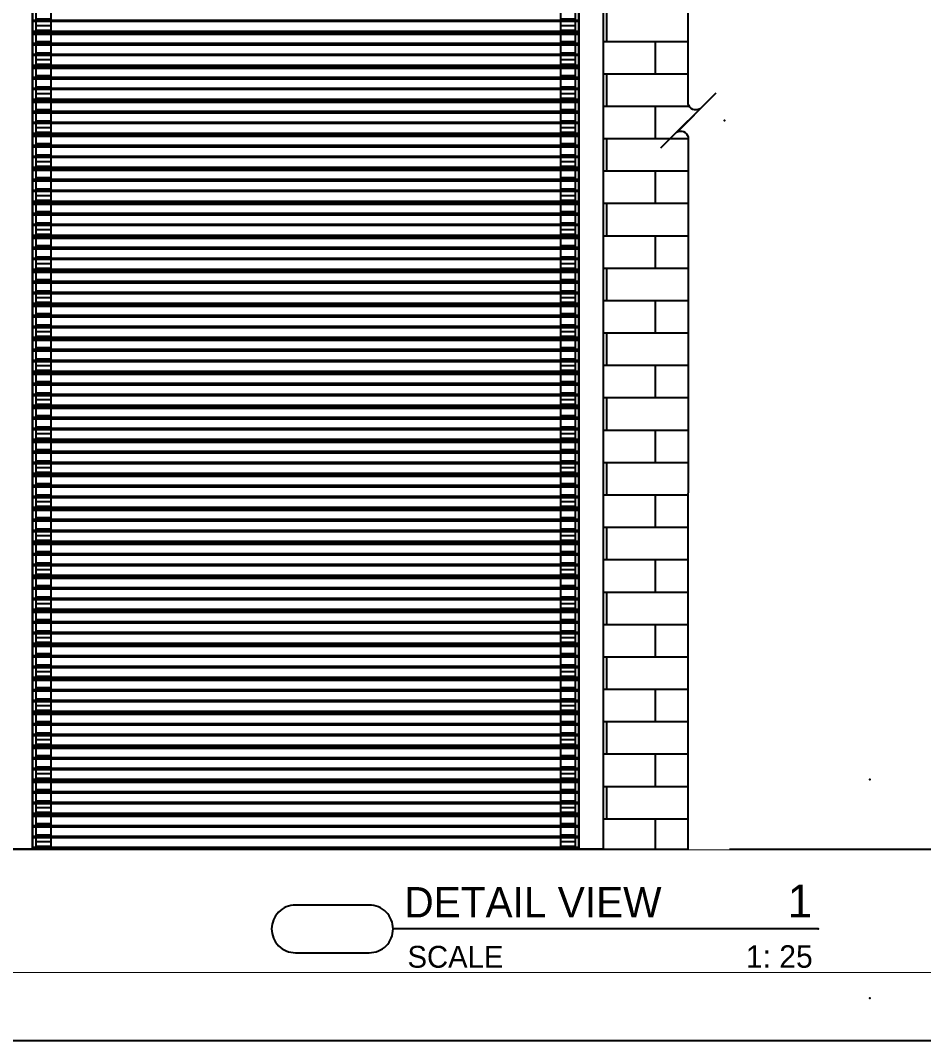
# Model space of a CAD drawing. Header units: millimetres. Extents: x -244126 to 368105, y -173968 to 259060.
# Drawn here: x -6957 to -5098, y 56651 to 58751 of the extents above; entities that cross this region are included whole.
import ezdxf
from ezdxf.enums import TextEntityAlignment as Align

# ---------------------------------------------------------------- set-up
doc = ezdxf.new("R2010")
doc.units = ezdxf.units.MM
doc.header["$MEASUREMENT"] = 0
for name, pattern in [('BORDER2', [22.225, 6.35, -3.175, 6.35, -3.175, 0, -3.175]), ('CENTER', [2, 1.25, -0.25, 0.25, -0.25]), ('TA_GL_000.00010', [0.000275, 0.0001, -2.5e-05, 2.5e-05, -2.5e-05, 0.0001]), ('TA_GL_040.00000', [110, 40, -10, 10, -10, 40]), ('TA_HL_003.00000', [19.5, 10.65, -8.85])]:
    doc.linetypes.add(name, pattern=pattern)
for name, color, linetype in [('000 - GRID', 8, 'CENTER'), ('000 - GROUND', 6, 'Continuous'), ('000 - H A T C H', 8, 'Continuous'), ('000 - SYMBOL CON', 1, 'Continuous'), ('000 - T E X T', 4, 'Continuous'), ('000 - TITLEBLOCK', 4, 'Continuous'), ('000 - WIPEOUT', 250, 'Continuous'), ('001 - ASCESSORIES', 1, 'Continuous'), ('002 - STRUCTURAL STEEL', 4, 'Continuous'), ('004 - WALL', 3, 'Continuous')]:
    doc.layers.add(name, color=color, linetype=linetype)
doc.styles.add('Cetury Gothic', font='GOTHIC.TTF')
doc.styles.add('MtXpl_BrowalliaUPC', font='BrowalliaUPC.ttf')
doc.styles.add('TA', font='Cordia New.ttf', dxfattribs={"height": 4.5})

# ---------------------------------------------------------------- blocks, each defined once
blk = doc.blocks.new('*U3711')
at = {"layer": '000 - H A T C H'}
h = blk.add_hatch(dxfattribs=at)
h.set_pattern_fill('AR-BRSTD', color=0, scale=25)
h.set_pattern_definition([(0, (-1350, -100), (0, 66.675), []), (90, (-1350, -100), (-100, 66.675), [66.675, -66.675])])
h.paths.add_polyline_path([(-250, 3000), (-250, 0), (0, 0), (0, 2700), (2400, 2700), (2400, 0), (2650, 0), (2650, 3000)])
at = {"layer": '004 - WALL', "color": 0, "linetype": 'ByBlock'}
blk.add_lwpolyline([(2650, 3000), (-250, 3000), (-250, 0), (0, 0), (0, 2700), (2400, 2700), (2400, 0), (2650, 0), (2650, 3000)], close=True, dxfattribs=at)
blk = doc.blocks.new('A$Cfd196da9')
at = {"color": 0, "linetype": 'ByBlock', "const_width": 0.1}
blk.add_lwpolyline([(-143.5, -98), (96.5, -98), (96.5, 99), (-143.5, 99)], close=True, dxfattribs=at)
blk = doc.blocks.new('*U3058')
at = {"layer": '000 - TITLEBLOCK', "color": 250}
blk.add_lwpolyline([(0, 0), (5940, 0), (5940, 4200), (0, 4200)], close=True, dxfattribs=at)
at = {"layer": '000 - T E X T', "color": 3, "xscale": 20, "yscale": 20, "zscale": 20}
blk.add_blockref('A$Cfd196da9', (2970, 2100), dxfattribs=at)
at = {"color": 4, "style": 'TA'}
blk.add_attdef('PAPER_SIZE', text='', height=25, dxfattribs=at).set_placement((5686, 99.7), align=Align.MIDDLE_RIGHT)
blk.add_attdef('SCALE_SIZE', text='', height=25, dxfattribs=at).set_placement((5735.1, 100.3), align=Align.MIDDLE_LEFT)
at = {"layer": '000 - T E X T', "color": 250, "style": 'TA'}
for tag, height, p in [('SUPERLINK', 20, (172.6, 4157.7)), ('NAMEFILE', 20, (172.6, 4117.6)), ('SC', 400, (33.6, 3752.1))]:
    blk.add_attdef(tag, text='', height=height, dxfattribs=at).set_placement(p, align=Align.MIDDLE_LEFT)
at = {"layer": '000 - T E X T', "color": 4, "style": 'TA'}
for tag, height, p in [('PRELIM_NAME_JOB_1', 20, (5246.7, 3301.9)), ('PRELIM_NAME_JOB_2', 20, (5246.7, 3258.3)), ('PRELIM_NAME_PROJECT_1', 30, (4948.1, 3093.1)), ('PRELIM_NAME_PROJECT_2', 30, (4948.1, 3019.1)), ('PRELIM_NAME_PROJECT_3', 30, (4948.1, 2945.1)), ('PRELIM_NAME_TITLE_3', 24, (4955.1, 739.9)), ('DRAWING_NO1', 24, (4946.1, 329.2)), ('DRAWING_NO2', 24, (4946.1, 249.1)), ('PRELIM_NAME_TITLE_1', 1.2, (247.8, 43.7)), ('PRELIM_NAME_TITLE_2', 1.2, (247.8, 40.3))]:
    blk.add_attdef(tag, text='', height=height, dxfattribs=at).set_placement(p, align=Align.MIDDLE_LEFT)
at = {"layer": '000 - T E X T', "color": 4, "style": 'Cetury Gothic'}
for tag, p in [('SHEET_NO.', (5615.8, 340)), ('TOTAL_SHEET_NO.', (5609.7, 176.4))]:
    blk.add_attdef(tag, text='', height=36, dxfattribs=at).set_placement(p, align=Align.CENTER)
at = {"layer": '000 - T E X T', "color": 4, "style": 'TA'}
blk.add_attdef('NAME_REMARK', (552.9, 173), '', height=40, dxfattribs=at)
blk = doc.blocks.new('*U3715')
at = {"layer": '002 - STRUCTURAL STEEL', "color": 0, "linetype": 'ByBlock'}
blk.add_lwpolyline([(0, 50), (2700, 50), (2700, 0), (0, 0)], close=True, dxfattribs=at)
blk = doc.blocks.new('*U3714')
at = {"layer": '002 - STRUCTURAL STEEL', "color": 0, "linetype": 'ByBlock'}
blk.add_lwpolyline([(0, 50), (2700, 50), (2700, 0), (0, 0)], close=True, dxfattribs=at)
blk = doc.blocks.new('*U3721')
at = {"color": 3}
blk.add_point((0, -2900), dxfattribs=at)
at = {"layer": '000 - GRID', "color": 0, "linetype": 'ByBlock'}
blk.add_line((0, 100), (0, -3000), dxfattribs=at)
at = {"layer": '000 - GRID', "color": 0}
blk.add_point((0, 0), dxfattribs=at)
at = {"style": 'TA', "flags": 1}
blk.add_attdef('LOCATION', (6, 6), '', height=4.5, dxfattribs=at)
blk = doc.blocks.new('*U3750')
at = {"color": 3}
blk.add_wipeout([(1.375, 3.006), (1.184, 2.931), (1.025, 2.8), (0.917, 2.625), (0.871, 2.424), (0.89, 2.219), (0.974, 2.031), (-0.969, 3.974), (-0.885, 3.787), (-0.866, 3.583), (-0.913, 3.384), (-1.021, 3.21), (-1.179, 3.079), (-1.37, 3.006), (-59.997, 3.02), (-59.997, -0.38), (60, -0.394), (60, 3.006)], dxfattribs=at).dxf.layer = '000 - WIPEOUT'
blk.add_point((0.003, 0.003), dxfattribs=at)
at = {"layer": '000 - SYMBOL CON', "color": 0, "extrusion": (0, 0, -1)}
blk.add_line((2.269, 0.737), (-2.269, 5.275), dxfattribs=at)
at = {"layer": '000 - SYMBOL CON', "color": 0}
for p, q in [((-1.37, 3.006), (-59.997, 3.02)), ((1.375, 3.006), (60, 3.006))]:
    blk.add_line(p, q, dxfattribs=at)
at = {"layer": '000 - SYMBOL CON', "color": 0, "extrusion": (0, 0, -1)}
for centre, radius, start, end in [((1.499, 3.626), 0.634, 146.72715, 258.27285), ((-1.507, 2.382), 0.638, 326.67996, 78.07944)]:
    blk.add_arc(centre, radius, start, end, dxfattribs=at)
blk = doc.blocks.new('*U864')
at = {"color": 4}
blk.add_line((-4.258, 5.701), (-39.258, 5.701), dxfattribs=at)
at = {"linetype": 'TA_GL_000.00010'}
blk.add_point((0, 18), dxfattribs=at)
for p in [(-4.258, 5.701), (0, 0)]:
    blk.add_point(p)
at = {"layer": '000 - SYMBOL CON', "color": 0, "linetype": 'ByBlock'}
blk.add_lwpolyline([(-47.299, 7.66, 0.414214), (-49.258, 5.701, 0.414214), (-47.299, 3.741), (-41.218, 3.741, 0.414214), (-39.258, 5.701, 0.414214), (-41.218, 7.66)], format="xyb", close=True, dxfattribs=at)
at = {"color": 4, "linetype": 'BORDER2', "style": 'Cetury Gothic'}
blk.add_text('SCALE', height=1.8, dxfattribs=at).set_placement((-38.07, 2.508))
at = {"color": 0, "style": 'TA'}
for tag, p in [('HEADING2', (-38.329, 10.65)), ('HEADING', (-38.329, 6.65))]:
    blk.add_attdef(tag, p, '', height=2.5, dxfattribs=at)
for tag, height, p in [('LO', 2.7, (-4.758, 6.65)), ('SC', 1.85, (-4.7, 2.508))]:
    blk.add_attdef(tag, text='', height=height, dxfattribs=at).set_placement(p, align=Align.RIGHT)
at = {"layer": '000 - T E X T', "color": 0, "style": 'MtXpl_BrowalliaUPC'}
blk.add_attdef('NO.CODE', text='', height=2, dxfattribs=at).set_placement((-44.258, 5.701), align=Align.MIDDLE_CENTER)
blk = doc.blocks.new('000 - ASSCESSORIES_FAMELINE_AL.FLEX_BK_FOR_70Z_[70Z-BK]_FRONT_VIEW')
at = {"layer": '001 - ASCESSORIES', "color": 8}
for p, q in [((-49.3, -15), (-49.3, 15)), ((-25.7, -15), (-25.7, 15)), ((-11.9, -15), (-11.9, 15)), ((-2.4, -15), (-2.4, 15))]:
    blk.add_line(p, q, dxfattribs=at)
at = {"layer": '001 - ASCESSORIES', "color": 0}
blk.add_lwpolyline([(-65.5, 15), (2.7, 15), (2.7, -15), (-65.5, -15)], close=True, dxfattribs=at)
blk = doc.blocks.new('*U3766')
at = {"color": 8}
for p, q in [((-581.3, -225), (-581.3, -1350)), ((-581, -225), (-581, -1350)), ((-580.7, -225), (-580.7, -1350)), ((-580.4, -225), (-580.4, -1350)), ((-580.1, -225), (-580.1, -1350)), ((-579.7, -225), (-579.7, -1350)), ((-579.3, -225), (-579.3, -1350)), ((-578.9, -225), (-578.9, -1350)), ((-558.8, -225), (-558.8, -1350)), ((-558.4, -225), (-558.4, -1350)), ((-558, -225), (-558, -1350)), ((-557.6, -225), (-557.6, -1350)), ((-557.2, -225), (-557.2, -1350)), ((-556.9, -225), (-556.9, -1350)), ((-556.9, -225), (-556.9, -1350)), ((-556.6, -225), (-556.6, -1350)), ((-556.3, -225), (-556.3, -1350)), ((-556, -225), (-556, -1350)), ((-555.8, -225), (-555.8, -1350)), ((-555.7, -225), (-555.7, -1350)), ((-555.6, -225), (-555.6, -1350)), ((-555.5, -225), (-555.5, -1350)), ((-555.2, -225), (-555.2, -1350)), ((-554.9, -225), (-554.9, -1350)), ((-554.5, -225), (-554.5, -1350)), ((-554.2, -225), (-554.2, -1350)), ((-553.8, -225), (-553.8, -1350)), ((-553.4, -225), (-553.4, -1350)), ((-552.6, -225), (-552.6, -1350)), ((-533.7, -225), (-533.7, -1350)), ((-533.3, -225), (-533.3, -1350)), ((-532.9, -225), (-532.9, -1350)), ((-532.5, -225), (-532.5, -1350)), ((-532.1, -225), (-532.1, -1350)), ((-531.8, -225), (-531.8, -1350)), ((-531.8, -225), (-531.8, -1350)), ((-531.5, -225), (-531.5, -1350)), ((-531.2, -225), (-531.2, -1350)), ((-530.9, -225), (-530.9, -1350)), ((-530.7, -225), (-530.7, -1350)), ((-530.5, -225), (-530.5, -1350)), ((-511.5, -225), (-511.5, -1350)), ((-511.3, -225), (-511.3, -1350)), ((-511, -225), (-511, -1350)), ((-510.7, -225), (-510.7, -1350)), ((-510.4, -225), (-510.4, -1350)), ((-510.1, -225), (-510.1, -1350)), ((-509.7, -225), (-509.7, -1350)), ((-509.3, -225), (-509.3, -1350)), ((-508.9, -225), (-508.9, -1350)), ((-488.8, -225), (-488.8, -1350)), ((-488.4, -225), (-488.4, -1350)), ((-488, -225), (-488, -1350)), ((-487.6, -225), (-487.6, -1350)), ((-487.2, -225), (-487.2, -1350)), ((-486.9, -225), (-486.9, -1350)), ((-486.9, -225), (-486.9, -1350)), ((-486.6, -225), (-486.6, -1350)), ((-486.3, -225), (-486.3, -1350)), ((-486, -225), (-486, -1350)), ((-485.8, -225), (-485.8, -1350)), ((-485.7, -225), (-485.7, -1350)), ((-485.6, -225), (-485.6, -1350)), ((-485.5, -225), (-485.5, -1350)), ((-485.2, -225), (-485.2, -1350)), ((-484.9, -225), (-484.9, -1350)), ((-484.5, -225), (-484.5, -1350)), ((-484.2, -225), (-484.2, -1350)), ((-483.8, -225), (-483.8, -1350)), ((-483.4, -225), (-483.4, -1350)), ((-482.6, -225), (-482.6, -1350)), ((-463.7, -225), (-463.7, -1350)), ((-463.3, -225), (-463.3, -1350)), ((-462.9, -225), (-462.9, -1350)), ((-462.5, -225), (-462.5, -1350)), ((-462.1, -225), (-462.1, -1350)), ((-461.8, -225), (-461.8, -1350)), ((-461.8, -225), (-461.8, -1350)), ((-461.5, -225), (-461.5, -1350)), ((-461.2, -225), (-461.2, -1350)), ((-460.9, -225), (-460.9, -1350)), ((-460.7, -225), (-460.7, -1350)), ((-460.5, -225), (-460.5, -1350)), ((-441.5, -225), (-441.5, -1350)), ((-441.3, -225), (-441.3, -1350)), ((-441, -225), (-441, -1350)), ((-440.7, -225), (-440.7, -1350)), ((-440.4, -225), (-440.4, -1350)), ((-440.1, -225), (-440.1, -1350)), ((-439.7, -225), (-439.7, -1350)), ((-439.3, -225), (-439.3, -1350)), ((-438.9, -225), (-438.9, -1350)), ((-418.8, -225), (-418.8, -1350)), ((-418.4, -225), (-418.4, -1350)), ((-418, -225), (-418, -1350)), ((-417.6, -225), (-417.6, -1350)), ((-417.2, -225), (-417.2, -1350)), ((-416.9, -225), (-416.9, -1350)), ((-416.9, -225), (-416.9, -1350)), ((-416.6, -225), (-416.6, -1350)), ((-416.3, -225), (-416.3, -1350)), ((-416, -225), (-416, -1350)), ((-415.8, -225), (-415.8, -1350)), ((-415.7, -225), (-415.7, -1350)), ((-415.6, -225), (-415.6, -1350)), ((-415.5, -225), (-415.5, -1350)), ((-415.2, -225), (-415.2, -1350)), ((-414.9, -225), (-414.9, -1350)), ((-414.5, -225), (-414.5, -1350)), ((-414.2, -225), (-414.2, -1350)), ((-413.8, -225), (-413.8, -1350)), ((-413.4, -225), (-413.4, -1350)), ((-412.6, -225), (-412.6, -1350)), ((-393.7, -225), (-393.7, -1350)), ((-393.3, -225), (-393.3, -1350)), ((-392.9, -225), (-392.9, -1350)), ((-392.5, -225), (-392.5, -1350)), ((-392.1, -225), (-392.1, -1350)), ((-391.8, -225), (-391.8, -1350)), ((-391.8, -225), (-391.8, -1350)), ((-391.5, -225), (-391.5, -1350)), ((-391.2, -225), (-391.2, -1350)), ((-390.9, -225), (-390.9, -1350)), ((-390.7, -225), (-390.7, -1350)), ((-390.5, -225), (-390.5, -1350)), ((-371.5, -225), (-371.5, -1350)), ((-371.3, -225), (-371.3, -1350)), ((-371, -225), (-371, -1350)), ((-370.7, -225), (-370.7, -1350)), ((-370.4, -225), (-370.4, -1350)), ((-370.1, -225), (-370.1, -1350)), ((-369.7, -225), (-369.7, -1350)), ((-369.3, -225), (-369.3, -1350)), ((-368.9, -225), (-368.9, -1350)), ((-348.8, -225), (-348.8, -1350)), ((-348.4, -225), (-348.4, -1350)), ((-348, -225), (-348, -1350)), ((-347.6, -225), (-347.6, -1350)), ((-347.2, -225), (-347.2, -1350)), ((-346.9, -225), (-346.9, -1350)), ((-346.9, -225), (-346.9, -1350)), ((-346.6, -225), (-346.6, -1350)), ((-346.3, -225), (-346.3, -1350)), ((-346, -225), (-346, -1350)), ((-345.8, -225), (-345.8, -1350)), ((-345.7, -225), (-345.7, -1350)), ((-345.6, -225), (-345.6, -1350)), ((-345.5, -225), (-345.5, -1350)), ((-345.2, -225), (-345.2, -1350)), ((-344.9, -225), (-344.9, -1350)), ((-344.5, -225), (-344.5, -1350)), ((-344.2, -225), (-344.2, -1350)), ((-343.8, -225), (-343.8, -1350)), ((-343.4, -225), (-343.4, -1350)), ((-342.6, -225), (-342.6, -1350)), ((-323.7, -225), (-323.7, -1350)), ((-323.3, -225), (-323.3, -1350)), ((-322.9, -225), (-322.9, -1350)), ((-322.5, -225), (-322.5, -1350)), ((-322.1, -225), (-322.1, -1350)), ((-321.8, -225), (-321.8, -1350)), ((-321.8, -225), (-321.8, -1350)), ((-321.5, -225), (-321.5, -1350)), ((-321.2, -225), (-321.2, -1350)), ((-320.9, -225), (-320.9, -1350)), ((-320.7, -225), (-320.7, -1350)), ((-320.5, -225), (-320.5, -1350)), ((-301.5, -225), (-301.5, -1350)), ((-301.3, -225), (-301.3, -1350)), ((-301, -225), (-301, -1350)), ((-300.7, -225), (-300.7, -1350)), ((-300.4, -225), (-300.4, -1350)), ((-300.1, -225), (-300.1, -1350)), ((-299.7, -225), (-299.7, -1350)), ((-299.3, -225), (-299.3, -1350)), ((-298.9, -225), (-298.9, -1350)), ((-278.8, -225), (-278.8, -1350)), ((-278.4, -225), (-278.4, -1350)), ((-278, -225), (-278, -1350)), ((-277.6, -225), (-277.6, -1350)), ((-277.2, -225), (-277.2, -1350)), ((-276.9, -225), (-276.9, -1350)), ((-276.9, -225), (-276.9, -1350)), ((-276.6, -225), (-276.6, -1350)), ((-276.3, -225), (-276.3, -1350)), ((-276, -225), (-276, -1350)), ((-275.8, -225), (-275.8, -1350)), ((-275.7, -225), (-275.7, -1350)), ((-275.6, -225), (-275.6, -1350)), ((-275.5, -225), (-275.5, -1350)), ((-275.2, -225), (-275.2, -1350)), ((-274.9, -225), (-274.9, -1350)), ((-274.5, -225), (-274.5, -1350)), ((-274.2, -225), (-274.2, -1350)), ((-273.8, -225), (-273.8, -1350)), ((-273.4, -225), (-273.4, -1350)), ((-272.6, -225), (-272.6, -1350)), ((-253.7, -225), (-253.7, -1350)), ((-253.3, -225), (-253.3, -1350)), ((-252.9, -225), (-252.9, -1350)), ((-252.5, -225), (-252.5, -1350)), ((-252.1, -225), (-252.1, -1350)), ((-251.8, -225), (-251.8, -1350)), ((-251.8, -225), (-251.8, -1350)), ((-251.5, -225), (-251.5, -1350)), ((-251.2, -225), (-251.2, -1350)), ((-250.9, -225), (-250.9, -1350)), ((-250.7, -225), (-250.7, -1350)), ((-250.5, -225), (-250.5, -1350)), ((-231.5, -225), (-231.5, -1350)), ((-231.3, -225), (-231.3, -1350)), ((-231, -225), (-231, -1350)), ((-230.7, -225), (-230.7, -1350)), ((-230.4, -225), (-230.4, -1350)), ((-230.1, -225), (-230.1, -1350)), ((-229.7, -225), (-229.7, -1350)), ((-229.3, -225), (-229.3, -1350)), ((-228.9, -225), (-228.9, -1350)), ((-208.8, -225), (-208.8, -1350)), ((-208.4, -225), (-208.4, -1350)), ((-208, -225), (-208, -1350)), ((-207.6, -225), (-207.6, -1350)), ((-207.2, -225), (-207.2, -1350)), ((-206.9, -225), (-206.9, -1350)), ((-206.9, -225), (-206.9, -1350)), ((-206.6, -225), (-206.6, -1350)), ((-206.3, -225), (-206.3, -1350)), ((-206, -225), (-206, -1350)), ((-205.8, -225), (-205.8, -1350)), ((-205.7, -225), (-205.7, -1350)), ((-205.6, -225), (-205.6, -1350)), ((-205.5, -225), (-205.5, -1350)), ((-205.2, -225), (-205.2, -1350)), ((-204.9, -225), (-204.9, -1350)), ((-204.5, -225), (-204.5, -1350)), ((-204.2, -225), (-204.2, -1350)), ((-203.8, -225), (-203.8, -1350)), ((-203.4, -225), (-203.4, -1350)), ((-202.6, -225), (-202.6, -1350)), ((-183.7, -225), (-183.7, -1350)), ((-183.3, -225), (-183.3, -1350)), ((-182.9, -225), (-182.9, -1350)), ((-182.5, -225), (-182.5, -1350)), ((-182.1, -225), (-182.1, -1350)), ((-181.8, -225), (-181.8, -1350)), ((-181.8, -225), (-181.8, -1350)), ((-181.5, -225), (-181.5, -1350)), ((-181.2, -225), (-181.2, -1350)), ((-180.9, -225), (-180.9, -1350)), ((-180.7, -225), (-180.7, -1350)), ((-180.5, -225), (-180.5, -1350)), ((-161.5, -225), (-161.5, -1350)), ((-161.3, -225), (-161.3, -1350)), ((-161, -225), (-161, -1350)), ((-160.7, -225), (-160.7, -1350)), ((-160.4, -225), (-160.4, -1350)), ((-160.1, -225), (-160.1, -1350)), ((-159.7, -225), (-159.7, -1350)), ((-159.3, -225), (-159.3, -1350)), ((-158.9, -225), (-158.9, -1350)), ((-138.8, -225), (-138.8, -1350)), ((-138.4, -225), (-138.4, -1350)), ((-138, -225), (-138, -1350)), ((-137.6, -225), (-137.6, -1350)), ((-137.2, -225), (-137.2, -1350)), ((-136.9, -225), (-136.9, -1350)), ((-136.9, -225), (-136.9, -1350)), ((-136.6, -225), (-136.6, -1350)), ((-136.3, -225), (-136.3, -1350)), ((-136, -225), (-136, -1350)), ((-135.8, -225), (-135.8, -1350)), ((-135.7, -225), (-135.7, -1350)), ((-135.6, -225), (-135.6, -1350)), ((-135.5, -225), (-135.5, -1350)), ((-135.2, -225), (-135.2, -1350)), ((-134.9, -225), (-134.9, -1350)), ((-134.5, -225), (-134.5, -1350)), ((-134.2, -225), (-134.2, -1350)), ((-133.8, -225), (-133.8, -1350)), ((-133.4, -225), (-133.4, -1350)), ((-132.6, -225), (-132.6, -1350)), ((-113.7, -225), (-113.7, -1350)), ((-113.3, -225), (-113.3, -1350)), ((-112.9, -225), (-112.9, -1350)), ((-112.5, -225), (-112.5, -1350)), ((-112.1, -225), (-112.1, -1350)), ((-111.8, -225), (-111.8, -1350)), ((-111.8, -225), (-111.8, -1350)), ((-111.5, -225), (-111.5, -1350)), ((-111.2, -225), (-111.2, -1350)), ((-110.9, -225), (-110.9, -1350)), ((-110.7, -225), (-110.7, -1350)), ((-110.5, -225), (-110.5, -1350)), ((-91.5, -225), (-91.5, -1350)), ((-91.3, -225), (-91.3, -1350)), ((-91, -225), (-91, -1350)), ((-90.7, -225), (-90.7, -1350)), ((-90.4, -225), (-90.4, -1350)), ((-90.1, -225), (-90.1, -1350)), ((-89.7, -225), (-89.7, -1350)), ((-89.3, -225), (-89.3, -1350)), ((-88.9, -225), (-88.9, -1350)), ((-68.8, -225), (-68.8, -1350)), ((-68.4, -225), (-68.4, -1350)), ((-68, -225), (-68, -1350)), ((-67.6, -225), (-67.6, -1350)), ((-67.2, -225), (-67.2, -1350)), ((-66.9, -225), (-66.9, -1350)), ((-66.9, -225), (-66.9, -1350)), ((-66.6, -225), (-66.6, -1350)), ((-66.3, -225), (-66.3, -1350)), ((-66, -225), (-66, -1350)), ((-65.8, -225), (-65.8, -1350)), ((-65.7, -225), (-65.7, -1350)), ((-65.6, -225), (-65.6, -1350)), ((-65.5, -225), (-65.5, -1350)), ((-65.2, -225), (-65.2, -1350)), ((-64.9, -225), (-64.9, -1350)), ((-64.5, -225), (-64.5, -1350)), ((-64.2, -225), (-64.2, -1350)), ((-63.8, -225), (-63.8, -1350)), ((-63.4, -225), (-63.4, -1350)), ((-62.6, -225), (-62.6, -1350)), ((-43.7, -225), (-43.7, -1350)), ((-43.3, -225), (-43.3, -1350)), ((-42.9, -225), (-42.9, -1350)), ((-42.5, -225), (-42.5, -1350)), ((-42.1, -225), (-42.1, -1350)), ((-41.8, -225), (-41.8, -1350)), ((-41.8, -225), (-41.8, -1350)), ((-41.5, -225), (-41.5, -1350)), ((-41.2, -225), (-41.2, -1350)), ((-40.9, -225), (-40.9, -1350)), ((-40.7, -225), (-40.7, -1350)), ((-40.5, -225), (-40.5, -1350)), ((-21.5, -225), (-21.5, -1350)), ((-21.3, -225), (-21.3, -1350)), ((-21, -225), (-21, -1350)), ((-20.7, -225), (-20.7, -1350)), ((-20.4, -225), (-20.4, -1350)), ((-20.1, -225), (-20.1, -1350)), ((-19.7, -225), (-19.7, -1350)), ((-19.3, -225), (-19.3, -1350)), ((-18.9, -225), (-18.9, -1350)), ((1.2, -225), (1.2, -1350)), ((1.6, -225), (1.6, -1350)), ((2, -225), (2, -1350)), ((2.4, -225), (2.4, -1350)), ((2.8, -225), (2.8, -1350)), ((3.1, -225), (3.1, -1350)), ((3.1, -225), (3.1, -1350)), ((3.4, -225), (3.4, -1350)), ((3.7, -225), (3.7, -1350)), ((4, -225), (4, -1350)), ((4.2, -225), (4.2, -1350)), ((4.3, -225), (4.3, -1350)), ((4.4, -225), (4.4, -1350)), ((4.5, -225), (4.5, -1350)), ((4.8, -225), (4.8, -1350)), ((5.1, -225), (5.1, -1350)), ((5.5, -225), (5.5, -1350)), ((5.8, -225), (5.8, -1350)), ((6.2, -225), (6.2, -1350)), ((6.6, -225), (6.6, -1350)), ((7.4, -225), (7.4, -1350)), ((26.3, -225), (26.3, -1350)), ((26.7, -225), (26.7, -1350)), ((27.1, -225), (27.1, -1350)), ((27.5, -225), (27.5, -1350)), ((27.9, -225), (27.9, -1350)), ((28.2, -225), (28.2, -1350)), ((28.2, -225), (28.2, -1350)), ((28.5, -225), (28.5, -1350)), ((28.8, -225), (28.8, -1350)), ((29.1, -225), (29.1, -1350)), ((29.3, -225), (29.3, -1350)), ((29.5, -225), (29.5, -1350)), ((48.5, -225), (48.5, -1350)), ((48.7, -225), (48.7, -1350)), ((49, -225), (49, -1350)), ((49.3, -225), (49.3, -1350)), ((49.6, -225), (49.6, -1350)), ((49.9, -225), (49.9, -1350)), ((50.3, -225), (50.3, -1350)), ((50.7, -225), (50.7, -1350)), ((51.1, -225), (51.1, -1350)), ((71.2, -225), (71.2, -1350)), ((71.6, -225), (71.6, -1350)), ((72, -225), (72, -1350)), ((72.4, -225), (72.4, -1350)), ((72.8, -225), (72.8, -1350)), ((73.1, -225), (73.1, -1350)), ((73.1, -225), (73.1, -1350)), ((73.4, -225), (73.4, -1350)), ((73.7, -225), (73.7, -1350)), ((74, -225), (74, -1350)), ((74.2, -225), (74.2, -1350)), ((74.3, -225), (74.3, -1350)), ((74.4, -225), (74.4, -1350)), ((74.5, -225), (74.5, -1350)), ((74.8, -225), (74.8, -1350)), ((75.1, -225), (75.1, -1350)), ((75.5, -225), (75.5, -1350)), ((75.8, -225), (75.8, -1350)), ((76.2, -225), (76.2, -1350)), ((76.6, -225), (76.6, -1350)), ((77.4, -225), (77.4, -1350)), ((96.3, -225), (96.3, -1350)), ((96.7, -225), (96.7, -1350)), ((97.1, -225), (97.1, -1350)), ((97.5, -225), (97.5, -1350)), ((97.9, -225), (97.9, -1350)), ((98.2, -225), (98.2, -1350)), ((98.2, -225), (98.2, -1350)), ((98.5, -225), (98.5, -1350)), ((98.8, -225), (98.8, -1350)), ((99.1, -225), (99.1, -1350)), ((99.3, -225), (99.3, -1350)), ((99.5, -225), (99.5, -1350)), ((118.5, -225), (118.5, -1350)), ((118.7, -225), (118.7, -1350)), ((119, -225), (119, -1350)), ((119.3, -225), (119.3, -1350)), ((119.6, -225), (119.6, -1350)), ((119.9, -225), (119.9, -1350)), ((120.3, -225), (120.3, -1350)), ((120.7, -225), (120.7, -1350)), ((121.1, -225), (121.1, -1350)), ((141.2, -225), (141.2, -1350)), ((141.6, -225), (141.6, -1350)), ((142, -225), (142, -1350)), ((142.4, -225), (142.4, -1350)), ((142.8, -225), (142.8, -1350)), ((143.1, -225), (143.1, -1350)), ((143.1, -225), (143.1, -1350)), ((143.4, -225), (143.4, -1350)), ((143.7, -225), (143.7, -1350)), ((144, -225), (144, -1350)), ((144.2, -225), (144.2, -1350)), ((144.3, -225), (144.3, -1350)), ((144.4, -225), (144.4, -1350)), ((144.5, -225), (144.5, -1350)), ((144.8, -225), (144.8, -1350)), ((145.1, -225), (145.1, -1350)), ((145.5, -225), (145.5, -1350)), ((145.8, -225), (145.8, -1350)), ((146.2, -225), (146.2, -1350)), ((146.6, -225), (146.6, -1350)), ((147.4, -225), (147.4, -1350)), ((166.3, -225), (166.3, -1350)), ((166.7, -225), (166.7, -1350)), ((167.1, -225), (167.1, -1350)), ((167.5, -225), (167.5, -1350)), ((167.9, -225), (167.9, -1350)), ((168.2, -225), (168.2, -1350)), ((168.2, -225), (168.2, -1350)), ((168.5, -225), (168.5, -1350)), ((168.8, -225), (168.8, -1350)), ((169.1, -225), (169.1, -1350)), ((169.3, -225), (169.3, -1350)), ((169.5, -225), (169.5, -1350)), ((188.5, -225), (188.5, -1350)), ((188.7, -225), (188.7, -1350)), ((189, -225), (189, -1350)), ((189.3, -225), (189.3, -1350)), ((189.6, -225), (189.6, -1350)), ((189.9, -225), (189.9, -1350)), ((190.3, -225), (190.3, -1350)), ((190.7, -225), (190.7, -1350)), ((191.1, -225), (191.1, -1350)), ((211.2, -225), (211.2, -1350)), ((211.6, -225), (211.6, -1350)), ((212, -225), (212, -1350)), ((212.4, -225), (212.4, -1350)), ((212.8, -225), (212.8, -1350)), ((213.1, -225), (213.1, -1350)), ((213.1, -225), (213.1, -1350)), ((213.4, -225), (213.4, -1350)), ((213.7, -225), (213.7, -1350)), ((214, -225), (214, -1350)), ((214.2, -225), (214.2, -1350)), ((214.3, -225), (214.3, -1350)), ((214.4, -225), (214.4, -1350)), ((214.5, -225), (214.5, -1350)), ((214.8, -225), (214.8, -1350)), ((215.1, -225), (215.1, -1350)), ((215.5, -225), (215.5, -1350)), ((215.8, -225), (215.8, -1350)), ((216.2, -225), (216.2, -1350)), ((216.6, -225), (216.6, -1350)), ((217.4, -225), (217.4, -1350)), ((236.3, -225), (236.3, -1350)), ((236.7, -225), (236.7, -1350)), ((237.1, -225), (237.1, -1350)), ((237.5, -225), (237.5, -1350)), ((237.9, -225), (237.9, -1350)), ((238.2, -225), (238.2, -1350)), ((238.2, -225), (238.2, -1350)), ((238.5, -225), (238.5, -1350)), ((238.8, -225), (238.8, -1350)), ((239.1, -225), (239.1, -1350)), ((239.3, -225), (239.3, -1350)), ((239.5, -225), (239.5, -1350)), ((258.5, -225), (258.5, -1350)), ((258.7, -225), (258.7, -1350)), ((259, -225), (259, -1350)), ((259.3, -225), (259.3, -1350)), ((259.6, -225), (259.6, -1350)), ((259.9, -225), (259.9, -1350)), ((260.3, -225), (260.3, -1350)), ((260.7, -225), (260.7, -1350)), ((261.1, -225), (261.1, -1350)), ((281.2, -225), (281.2, -1350)), ((281.6, -225), (281.6, -1350)), ((282, -225), (282, -1350)), ((282.4, -225), (282.4, -1350)), ((282.8, -225), (282.8, -1350)), ((283.1, -225), (283.1, -1350)), ((283.1, -225), (283.1, -1350)), ((283.4, -225), (283.4, -1350)), ((283.7, -225), (283.7, -1350)), ((284, -225), (284, -1350)), ((284.2, -225), (284.2, -1350)), ((284.3, -225), (284.3, -1350)), ((284.4, -225), (284.4, -1350)), ((284.5, -225), (284.5, -1350)), ((284.8, -225), (284.8, -1350)), ((285.1, -225), (285.1, -1350)), ((285.5, -225), (285.5, -1350)), ((285.8, -225), (285.8, -1350)), ((286.2, -225), (286.2, -1350)), ((286.6, -225), (286.6, -1350)), ((287.4, -225), (287.4, -1350)), ((306.3, -225), (306.3, -1350)), ((306.7, -225), (306.7, -1350)), ((307.1, -225), (307.1, -1350)), ((307.5, -225), (307.5, -1350)), ((307.9, -225), (307.9, -1350)), ((308.2, -225), (308.2, -1350)), ((308.2, -225), (308.2, -1350)), ((308.5, -225), (308.5, -1350)), ((308.8, -225), (308.8, -1350)), ((309.1, -225), (309.1, -1350)), ((309.3, -225), (309.3, -1350)), ((309.5, -225), (309.5, -1350)), ((328.5, -225), (328.5, -1350)), ((328.7, -225), (328.7, -1350)), ((329, -225), (329, -1350)), ((329.3, -225), (329.3, -1350)), ((329.6, -225), (329.6, -1350)), ((329.9, -225), (329.9, -1350)), ((330.3, -225), (330.3, -1350)), ((330.7, -225), (330.7, -1350)), ((331.1, -225), (331.1, -1350)), ((351.2, -225), (351.2, -1350)), ((351.6, -225), (351.6, -1350)), ((352, -225), (352, -1350)), ((352.4, -225), (352.4, -1350)), ((352.8, -225), (352.8, -1350)), ((353.1, -225), (353.1, -1350)), ((353.1, -225), (353.1, -1350)), ((353.4, -225), (353.4, -1350)), ((353.7, -225), (353.7, -1350)), ((354, -225), (354, -1350)), ((354.2, -225), (354.2, -1350)), ((354.3, -225), (354.3, -1350)), ((354.4, -225), (354.4, -1350)), ((354.5, -225), (354.5, -1350)), ((354.8, -225), (354.8, -1350)), ((355.1, -225), (355.1, -1350)), ((355.5, -225), (355.5, -1350)), ((355.8, -225), (355.8, -1350)), ((356.2, -225), (356.2, -1350)), ((356.6, -225), (356.6, -1350)), ((357.4, -225), (357.4, -1350)), ((376.3, -225), (376.3, -1350)), ((376.7, -225), (376.7, -1350)), ((377.1, -225), (377.1, -1350)), ((377.5, -225), (377.5, -1350)), ((377.9, -225), (377.9, -1350)), ((378.2, -225), (378.2, -1350)), ((378.2, -225), (378.2, -1350)), ((378.5, -225), (378.5, -1350)), ((378.8, -225), (378.8, -1350)), ((379.1, -225), (379.1, -1350)), ((379.3, -225), (379.3, -1350)), ((379.5, -225), (379.5, -1350)), ((398.5, -225), (398.5, -1350)), ((398.7, -225), (398.7, -1350)), ((399, -225), (399, -1350)), ((399.3, -225), (399.3, -1350)), ((399.6, -225), (399.6, -1350)), ((399.9, -225), (399.9, -1350)), ((400.3, -225), (400.3, -1350)), ((400.7, -225), (400.7, -1350)), ((401.1, -225), (401.1, -1350)), ((421.2, -225), (421.2, -1350)), ((421.6, -225), (421.6, -1350)), ((422, -225), (422, -1350)), ((422.4, -225), (422.4, -1350)), ((422.8, -225), (422.8, -1350)), ((423.1, -225), (423.1, -1350)), ((423.1, -225), (423.1, -1350)), ((423.4, -225), (423.4, -1350)), ((423.7, -225), (423.7, -1350)), ((424, -225), (424, -1350)), ((424.2, -225), (424.2, -1350)), ((424.3, -225), (424.3, -1350)), ((424.4, -225), (424.4, -1350)), ((424.5, -225), (424.5, -1350)), ((424.8, -225), (424.8, -1350)), ((425.1, -225), (425.1, -1350)), ((425.5, -225), (425.5, -1350)), ((425.8, -225), (425.8, -1350)), ((426.2, -225), (426.2, -1350)), ((426.6, -225), (426.6, -1350)), ((427.4, -225), (427.4, -1350)), ((446.3, -225), (446.3, -1350)), ((446.7, -225), (446.7, -1350)), ((447.1, -225), (447.1, -1350)), ((447.5, -225), (447.5, -1350)), ((447.9, -225), (447.9, -1350)), ((448.2, -225), (448.2, -1350)), ((448.2, -225), (448.2, -1350)), ((448.5, -225), (448.5, -1350)), ((448.8, -225), (448.8, -1350)), ((449.1, -225), (449.1, -1350)), ((449.3, -225), (449.3, -1350)), ((449.5, -225), (449.5, -1350)), ((468.5, -225), (468.5, -1350)), ((468.7, -225), (468.7, -1350)), ((469, -225), (469, -1350)), ((469.3, -225), (469.3, -1350)), ((469.6, -225), (469.6, -1350)), ((469.9, -225), (469.9, -1350)), ((470.3, -225), (470.3, -1350)), ((470.7, -225), (470.7, -1350)), ((471.1, -225), (471.1, -1350)), ((491.2, -225), (491.2, -1350)), ((491.6, -225), (491.6, -1350)), ((492, -225), (492, -1350)), ((492.4, -225), (492.4, -1350)), ((492.8, -225), (492.8, -1350)), ((493.1, -225), (493.1, -1350)), ((493.1, -225), (493.1, -1350)), ((493.4, -225), (493.4, -1350)), ((493.7, -225), (493.7, -1350)), ((494, -225), (494, -1350)), ((494.2, -225), (494.2, -1350)), ((494.3, -225), (494.3, -1350)), ((494.4, -225), (494.4, -1350)), ((494.5, -225), (494.5, -1350)), ((494.8, -225), (494.8, -1350)), ((495.1, -225), (495.1, -1350)), ((495.5, -225), (495.5, -1350)), ((495.8, -225), (495.8, -1350)), ((496.2, -225), (496.2, -1350)), ((496.6, -225), (496.6, -1350)), ((497.4, -225), (497.4, -1350)), ((516.3, -225), (516.3, -1350)), ((516.7, -225), (516.7, -1350)), ((517.1, -225), (517.1, -1350)), ((517.5, -225), (517.5, -1350)), ((517.9, -225), (517.9, -1350)), ((518.2, -225), (518.2, -1350)), ((518.2, -225), (518.2, -1350)), ((518.5, -225), (518.5, -1350)), ((518.8, -225), (518.8, -1350)), ((519.1, -225), (519.1, -1350)), ((519.3, -225), (519.3, -1350)), ((519.5, -225), (519.5, -1350)), ((538.5, -225), (538.5, -1350)), ((538.7, -225), (538.7, -1350)), ((539, -225), (539, -1350)), ((539.3, -225), (539.3, -1350)), ((539.6, -225), (539.6, -1350)), ((539.9, -225), (539.9, -1350)), ((540.3, -225), (540.3, -1350)), ((540.7, -225), (540.7, -1350)), ((541.1, -225), (541.1, -1350)), ((561.2, -225), (561.2, -1350)), ((561.6, -225), (561.6, -1350)), ((562, -225), (562, -1350)), ((562.4, -225), (562.4, -1350)), ((562.8, -225), (562.8, -1350)), ((563.1, -225), (563.1, -1350)), ((563.1, -225), (563.1, -1350)), ((563.4, -225), (563.4, -1350)), ((563.7, -225), (563.7, -1350)), ((564, -225), (564, -1350)), ((564.2, -225), (564.2, -1350)), ((564.3, -225), (564.3, -1350)), ((564.4, -225), (564.4, -1350)), ((564.5, -225), (564.5, -1350)), ((564.8, -225), (564.8, -1350)), ((565.1, -225), (565.1, -1350)), ((565.5, -225), (565.5, -1350)), ((565.8, -225), (565.8, -1350)), ((566.2, -225), (566.2, -1350)), ((566.6, -225), (566.6, -1350)), ((567.4, -225), (567.4, -1350)), ((586.3, -225), (586.3, -1350)), ((586.7, -225), (586.7, -1350)), ((587.1, -225), (587.1, -1350)), ((587.5, -225), (587.5, -1350)), ((587.9, -225), (587.9, -1350)), ((588.2, -225), (588.2, -1350)), ((588.2, -225), (588.2, -1350)), ((588.5, -225), (588.5, -1350)), ((588.8, -225), (588.8, -1350)), ((589.1, -225), (589.1, -1350)), ((589.3, -225), (589.3, -1350)), ((589.5, -225), (589.5, -1350)), ((608.5, -225), (608.5, -1350)), ((608.7, -225), (608.7, -1350)), ((609, -225), (609, -1350)), ((609.3, -225), (609.3, -1350)), ((609.6, -225), (609.6, -1350)), ((609.9, -225), (609.9, -1350)), ((610.3, -225), (610.3, -1350)), ((610.7, -225), (610.7, -1350)), ((611.1, -225), (611.1, -1350)), ((631.2, -225), (631.2, -1350)), ((631.6, -225), (631.6, -1350)), ((632, -225), (632, -1350)), ((632.4, -225), (632.4, -1350)), ((632.8, -225), (632.8, -1350)), ((633.1, -225), (633.1, -1350)), ((633.1, -225), (633.1, -1350)), ((633.4, -225), (633.4, -1350)), ((633.7, -225), (633.7, -1350)), ((634, -225), (634, -1350)), ((634.2, -225), (634.2, -1350)), ((634.3, -225), (634.3, -1350)), ((634.4, -225), (634.4, -1350)), ((634.5, -225), (634.5, -1350)), ((634.8, -225), (634.8, -1350)), ((635.1, -225), (635.1, -1350)), ((635.5, -225), (635.5, -1350)), ((635.8, -225), (635.8, -1350)), ((636.2, -225), (636.2, -1350)), ((636.6, -225), (636.6, -1350)), ((637.4, -225), (637.4, -1350)), ((656.3, -225), (656.3, -1350)), ((656.7, -225), (656.7, -1350)), ((657.1, -225), (657.1, -1350)), ((657.5, -225), (657.5, -1350)), ((657.9, -225), (657.9, -1350)), ((658.2, -225), (658.2, -1350)), ((658.2, -225), (658.2, -1350)), ((658.5, -225), (658.5, -1350)), ((658.8, -225), (658.8, -1350)), ((659.1, -225), (659.1, -1350)), ((659.3, -225), (659.3, -1350)), ((659.5, -225), (659.5, -1350)), ((678.5, -225), (678.5, -1350)), ((678.7, -225), (678.7, -1350)), ((679, -225), (679, -1350)), ((679.3, -225), (679.3, -1350)), ((679.6, -225), (679.6, -1350)), ((679.9, -225), (679.9, -1350)), ((680.3, -225), (680.3, -1350)), ((680.7, -225), (680.7, -1350)), ((681.1, -225), (681.1, -1350)), ((701.2, -225), (701.2, -1350)), ((701.6, -225), (701.6, -1350)), ((702, -225), (702, -1350)), ((702.4, -225), (702.4, -1350)), ((702.8, -225), (702.8, -1350)), ((703.1, -225), (703.1, -1350)), ((703.1, -225), (703.1, -1350)), ((703.4, -225), (703.4, -1350)), ((703.7, -225), (703.7, -1350)), ((704, -225), (704, -1350)), ((704.2, -225), (704.2, -1350)), ((704.3, -225), (704.3, -1350)), ((704.4, -225), (704.4, -1350)), ((704.5, -225), (704.5, -1350)), ((704.8, -225), (704.8, -1350)), ((705.1, -225), (705.1, -1350)), ((705.5, -225), (705.5, -1350)), ((705.8, -225), (705.8, -1350)), ((706.2, -225), (706.2, -1350)), ((706.6, -225), (706.6, -1350)), ((707.4, -225), (707.4, -1350)), ((726.3, -225), (726.3, -1350)), ((726.7, -225), (726.7, -1350)), ((727.1, -225), (727.1, -1350)), ((727.5, -225), (727.5, -1350)), ((727.9, -225), (727.9, -1350)), ((728.2, -225), (728.2, -1350)), ((728.2, -225), (728.2, -1350)), ((728.5, -225), (728.5, -1350)), ((728.8, -225), (728.8, -1350)), ((729.1, -225), (729.1, -1350)), ((729.3, -225), (729.3, -1350)), ((729.5, -225), (729.5, -1350)), ((748.5, -225), (748.5, -1350)), ((748.7, -225), (748.7, -1350)), ((749, -225), (749, -1350)), ((749.3, -225), (749.3, -1350)), ((749.6, -225), (749.6, -1350)), ((749.9, -225), (749.9, -1350)), ((750.3, -225), (750.3, -1350)), ((750.7, -225), (750.7, -1350)), ((751.1, -225), (751.1, -1350)), ((771.2, -225), (771.2, -1350)), ((771.6, -225), (771.6, -1350)), ((772, -225), (772, -1350)), ((772.4, -225), (772.4, -1350)), ((772.8, -225), (772.8, -1350)), ((773.1, -225), (773.1, -1350)), ((773.1, -225), (773.1, -1350)), ((773.4, -225), (773.4, -1350)), ((773.7, -225), (773.7, -1350)), ((774, -225), (774, -1350)), ((774.2, -225), (774.2, -1350)), ((774.3, -225), (774.3, -1350)), ((774.4, -225), (774.4, -1350)), ((774.5, -225), (774.5, -1350)), ((774.8, -225), (774.8, -1350)), ((775.1, -225), (775.1, -1350)), ((775.5, -225), (775.5, -1350)), ((775.8, -225), (775.8, -1350)), ((776.2, -225), (776.2, -1350)), ((776.6, -225), (776.6, -1350)), ((777.4, -225), (777.4, -1350)), ((796.3, -225), (796.3, -1350)), ((796.7, -225), (796.7, -1350)), ((797.1, -225), (797.1, -1350)), ((797.5, -225), (797.5, -1350)), ((797.9, -225), (797.9, -1350)), ((798.2, -225), (798.2, -1350)), ((798.2, -225), (798.2, -1350)), ((798.5, -225), (798.5, -1350)), ((798.8, -225), (798.8, -1350)), ((799.1, -225), (799.1, -1350)), ((799.3, -225), (799.3, -1350)), ((799.5, -225), (799.5, -1350)), ((818.5, -225), (818.5, -1350)), ((818.7, -225), (818.7, -1350)), ((819, -225), (819, -1350)), ((819.3, -225), (819.3, -1350)), ((819.6, -225), (819.6, -1350)), ((819.9, -225), (819.9, -1350)), ((820.3, -225), (820.3, -1350)), ((820.7, -225), (820.7, -1350)), ((821.1, -225), (821.1, -1350)), ((841.2, -225), (841.2, -1350)), ((841.6, -225), (841.6, -1350)), ((842, -225), (842, -1350)), ((842.4, -225), (842.4, -1350)), ((842.8, -225), (842.8, -1350)), ((843.1, -225), (843.1, -1350)), ((843.1, -225), (843.1, -1350)), ((843.4, -225), (843.4, -1350)), ((843.7, -225), (843.7, -1350)), ((844, -225), (844, -1350)), ((844.2, -225), (844.2, -1350)), ((844.3, -225), (844.3, -1350)), ((844.4, -225), (844.4, -1350)), ((844.5, -225), (844.5, -1350)), ((844.8, -225), (844.8, -1350)), ((845.1, -225), (845.1, -1350)), ((845.5, -225), (845.5, -1350)), ((845.8, -225), (845.8, -1350)), ((846.2, -225), (846.2, -1350)), ((846.6, -225), (846.6, -1350)), ((847.4, -225), (847.4, -1350)), ((866.3, -225), (866.3, -1350)), ((866.7, -225), (866.7, -1350)), ((867.1, -225), (867.1, -1350)), ((867.5, -225), (867.5, -1350)), ((867.9, -225), (867.9, -1350)), ((868.2, -225), (868.2, -1350)), ((868.2, -225), (868.2, -1350)), ((868.5, -225), (868.5, -1350)), ((868.8, -225), (868.8, -1350)), ((869.1, -225), (869.1, -1350)), ((869.3, -225), (869.3, -1350)), ((869.5, -225), (869.5, -1350)), ((888.5, -225), (888.5, -1350)), ((888.7, -225), (888.7, -1350)), ((889, -225), (889, -1350)), ((889.3, -225), (889.3, -1350)), ((889.6, -225), (889.6, -1350)), ((889.9, -225), (889.9, -1350)), ((890.3, -225), (890.3, -1350)), ((890.7, -225), (890.7, -1350)), ((891.1, -225), (891.1, -1350)), ((911.2, -225), (911.2, -1350)), ((911.6, -225), (911.6, -1350)), ((912, -225), (912, -1350)), ((912.4, -225), (912.4, -1350)), ((912.8, -225), (912.8, -1350)), ((913.1, -225), (913.1, -1350)), ((913.1, -225), (913.1, -1350)), ((913.4, -225), (913.4, -1350)), ((913.7, -225), (913.7, -1350)), ((914, -225), (914, -1350)), ((914.2, -225), (914.2, -1350)), ((914.3, -225), (914.3, -1350)), ((914.4, -225), (914.4, -1350)), ((914.5, -225), (914.5, -1350)), ((914.8, -225), (914.8, -1350)), ((915.1, -225), (915.1, -1350)), ((915.5, -225), (915.5, -1350)), ((915.8, -225), (915.8, -1350)), ((916.2, -225), (916.2, -1350)), ((916.6, -225), (916.6, -1350)), ((917.4, -225), (917.4, -1350)), ((936.3, -225), (936.3, -1350)), ((936.7, -225), (936.7, -1350)), ((937.1, -225), (937.1, -1350)), ((937.5, -225), (937.5, -1350)), ((937.9, -225), (937.9, -1350)), ((938.2, -225), (938.2, -1350)), ((938.2, -225), (938.2, -1350)), ((938.5, -225), (938.5, -1350)), ((938.8, -225), (938.8, -1350)), ((939.1, -225), (939.1, -1350)), ((939.3, -225), (939.3, -1350)), ((939.5, -225), (939.5, -1350)), ((958.5, -225), (958.5, -1350)), ((958.7, -225), (958.7, -1350)), ((959, -225), (959, -1350)), ((959.3, -225), (959.3, -1350)), ((959.6, -225), (959.6, -1350)), ((959.9, -225), (959.9, -1350)), ((960.3, -225), (960.3, -1350)), ((960.7, -225), (960.7, -1350)), ((961.1, -225), (961.1, -1350)), ((981.2, -225), (981.2, -1350)), ((981.6, -225), (981.6, -1350)), ((982, -225), (982, -1350)), ((982.4, -225), (982.4, -1350)), ((982.8, -225), (982.8, -1350)), ((983.1, -225), (983.1, -1350)), ((983.1, -225), (983.1, -1350)), ((983.4, -225), (983.4, -1350)), ((983.7, -225), (983.7, -1350)), ((984, -225), (984, -1350)), ((984.2, -225), (984.2, -1350)), ((984.3, -225), (984.3, -1350)), ((984.4, -225), (984.4, -1350)), ((984.5, -225), (984.5, -1350)), ((984.8, -225), (984.8, -1350)), ((985.1, -225), (985.1, -1350)), ((985.5, -225), (985.5, -1350)), ((985.8, -225), (985.8, -1350)), ((986.2, -225), (986.2, -1350)), ((986.6, -225), (986.6, -1350)), ((987.4, -225), (987.4, -1350)), ((1006.3, -225), (1006.3, -1350)), ((1006.7, -225), (1006.7, -1350)), ((1007.1, -225), (1007.1, -1350)), ((1007.5, -225), (1007.5, -1350)), ((1007.9, -225), (1007.9, -1350)), ((1008.2, -225), (1008.2, -1350)), ((1008.2, -225), (1008.2, -1350)), ((1008.5, -225), (1008.5, -1350)), ((1008.8, -225), (1008.8, -1350)), ((1009.1, -225), (1009.1, -1350)), ((1009.3, -225), (1009.3, -1350)), ((1009.5, -225), (1009.5, -1350)), ((1028.5, -225), (1028.5, -1350)), ((1028.7, -225), (1028.7, -1350)), ((1029, -225), (1029, -1350)), ((1029.3, -225), (1029.3, -1350)), ((1029.6, -225), (1029.6, -1350)), ((1029.9, -225), (1029.9, -1350)), ((1030.3, -225), (1030.3, -1350)), ((1030.7, -225), (1030.7, -1350)), ((1031.1, -225), (1031.1, -1350)), ((1051.2, -225), (1051.2, -1350)), ((1051.6, -225), (1051.6, -1350)), ((1052, -225), (1052, -1350)), ((1052.4, -225), (1052.4, -1350)), ((1052.8, -225), (1052.8, -1350)), ((1053.1, -225), (1053.1, -1350)), ((1053.1, -225), (1053.1, -1350)), ((1053.4, -225), (1053.4, -1350)), ((1053.7, -225), (1053.7, -1350)), ((1054, -225), (1054, -1350)), ((1054.2, -225), (1054.2, -1350)), ((1054.3, -225), (1054.3, -1350)), ((1054.4, -225), (1054.4, -1350)), ((1054.5, -225), (1054.5, -1350)), ((1054.8, -225), (1054.8, -1350)), ((1055.1, -225), (1055.1, -1350)), ((1055.5, -225), (1055.5, -1350)), ((1055.8, -225), (1055.8, -1350)), ((1056.2, -225), (1056.2, -1350)), ((1056.6, -225), (1056.6, -1350)), ((1057.4, -225), (1057.4, -1350)), ((1076.3, -225), (1076.3, -1350)), ((1076.7, -225), (1076.7, -1350)), ((1077.1, -225), (1077.1, -1350)), ((1077.5, -225), (1077.5, -1350)), ((1077.9, -225), (1077.9, -1350)), ((1078.2, -225), (1078.2, -1350)), ((1078.2, -225), (1078.2, -1350)), ((1078.5, -225), (1078.5, -1350)), ((1078.8, -225), (1078.8, -1350)), ((1079.1, -225), (1079.1, -1350)), ((1079.3, -225), (1079.3, -1350)), ((1079.5, -225), (1079.5, -1350)), ((1098.5, -225), (1098.5, -1350)), ((1098.7, -225), (1098.7, -1350)), ((1099, -225), (1099, -1350)), ((1099.3, -225), (1099.3, -1350)), ((1099.6, -225), (1099.6, -1350)), ((1099.9, -225), (1099.9, -1350)), ((1100.3, -225), (1100.3, -1350)), ((1100.7, -225), (1100.7, -1350)), ((1101.1, -225), (1101.1, -1350)), ((1121.2, -225), (1121.2, -1350)), ((1121.6, -225), (1121.6, -1350)), ((1122, -225), (1122, -1350)), ((1122.4, -225), (1122.4, -1350)), ((1122.8, -225), (1122.8, -1350)), ((1123.1, -225), (1123.1, -1350)), ((1123.1, -225), (1123.1, -1350)), ((1123.4, -225), (1123.4, -1350)), ((1123.7, -225), (1123.7, -1350)), ((1124, -225), (1124, -1350)), ((1124.2, -225), (1124.2, -1350)), ((1124.4, -225), (1124.4, -1350))]:
    blk.add_line(p, q, dxfattribs=at)
at = {"color": 3}
for points in [[(-625.9, -225), (-555.3, -225), (-555.3, -1350), (-625.9, -1350)], [(-555.9, -225), (-485.3, -225), (-485.3, -1350), (-555.9, -1350)], [(-485.9, -225), (-415.3, -225), (-415.3, -1350), (-485.9, -1350)], [(-415.9, -225), (-345.3, -225), (-345.3, -1350), (-415.9, -1350)], [(-345.9, -225), (-275.3, -225), (-275.3, -1350), (-345.9, -1350)], [(-275.9, -225), (-205.3, -225), (-205.3, -1350), (-275.9, -1350)], [(-205.9, -225), (-135.3, -225), (-135.3, -1350), (-205.9, -1350)], [(-135.9, -225), (-65.3, -225), (-65.3, -1350), (-135.9, -1350)], [(-65.9, -225), (4.7, -225), (4.7, -1350), (-65.9, -1350)], [(4.1, -225), (74.7, -225), (74.7, -1350), (4.1, -1350)], [(74.1, -225), (144.7, -225), (144.7, -1350), (74.1, -1350)], [(144.1, -225), (214.7, -225), (214.7, -1350), (144.1, -1350)], [(214.1, -225), (284.7, -225), (284.7, -1350), (214.1, -1350)], [(284.1, -225), (354.7, -225), (354.7, -1350), (284.1, -1350)], [(354.1, -225), (424.7, -225), (424.7, -1350), (354.1, -1350)], [(424.1, -225), (494.7, -225), (494.7, -1350), (424.1, -1350)], [(494.1, -225), (564.7, -225), (564.7, -1350), (494.1, -1350)], [(564.1, -225), (634.7, -225), (634.7, -1350), (564.1, -1350)], [(634.1, -225), (704.7, -225), (704.7, -1350), (634.1, -1350)], [(704.1, -225), (774.7, -225), (774.7, -1350), (704.1, -1350)], [(774.1, -225), (844.7, -225), (844.7, -1350), (774.1, -1350)], [(844.1, -225), (914.7, -225), (914.7, -1350), (844.1, -1350)], [(914.1, -225), (984.7, -225), (984.7, -1350), (914.1, -1350)], [(984.1, -225), (1054.7, -225), (1054.7, -1350), (984.1, -1350)], [(1054.1, -225), (1124.7, -225), (1124.7, -1350), (1054.1, -1350)]]:
    blk.add_lwpolyline(points, close=True, dxfattribs=at)
at = {"layer": '001 - ASCESSORIES'}
for p in [(-559, -247.5), (-489, -247.5), (-419, -247.5), (-349, -247.5), (-279, -247.5), (-209, -247.5), (-139, -247.5), (-69, -247.5), (1, -247.5), (71, -247.5), (141, -247.5), (211, -247.5), (281, -247.5), (351, -247.5), (421, -247.5), (491, -247.5), (561, -247.5), (631, -247.5), (701, -247.5), (771, -247.5), (841, -247.5), (911, -247.5), (981, -247.5), (1051, -247.5), (1121, -247.5), (-559, -1327.5), (-489, -1327.5), (-419, -1327.5), (-349, -1327.5), (-279, -1327.5), (-209, -1327.5), (-139, -1327.5), (-69, -1327.5), (1, -1327.5), (71, -1327.5), (141, -1327.5), (211, -1327.5), (281, -1327.5), (351, -1327.5), (421, -1327.5), (491, -1327.5), (561, -1327.5), (631, -1327.5), (701, -1327.5), (771, -1327.5), (841, -1327.5), (911, -1327.5), (981, -1327.5), (1051, -1327.5), (1121, -1327.5)]:
    blk.add_blockref('000 - ASSCESSORIES_FAMELINE_AL.FLEX_BK_FOR_70Z_[70Z-BK]_FRONT_VIEW', p, dxfattribs=at)

msp = doc.modelspace()

# ---------------------------------------------------------------- linework, layer by layer
at = {"layer": '000 - GROUND'}
msp.add_lwpolyline([(-9129.93479, 57044.47557), (-4329.93479, 57044.47557)], dxfattribs=at)

# ---------------------------------------------------------------- block references
at = {"color": 2, "linetype": 'TA_HL_003.00000'}
msp.add_blockref('*U3058', (-9229.93479, 56650.53614), dxfattribs=at)
at = {"color": 8}
msp.add_blockref('*U3711', (-8157.46234, 57044.47557), dxfattribs=at)
at = {"color": 2, "rotation": 270}
msp.add_blockref('*U3766', (-5582.47976, 58169.1362), dxfattribs=at)
at = {"layer": '000 - GRID', "linetype": 'TA_GL_040.00000', "rotation": 90}
msp.add_blockref('*U3721', (-8407.46234, 57044.47557), dxfattribs=at)
at = {"layer": '002 - STRUCTURAL STEEL', "color": 1, "rotation": 90}
for name, p in [('*U3715', (-6932.46234, 57044.47557)), ('*U3714', (-5757.46234, 57044.47557))]:
    msp.add_blockref(name, p, dxfattribs=at)

# ---------------------------------------------------------------- next in the draw order: block references
at = {"layer": '000 - SYMBOL CON', "color": 2, "xscale": 25, "yscale": 25, "zscale": 25, "rotation": 90}
msp.add_blockref('*U3750', (-5507.5887, 58544.37445), dxfattribs=at)

# ---------------------------------------------------------------- next in the draw order: block references
at = {"layer": '000 - T E X T', "xscale": 25, "yscale": 25, "zscale": 25}
msp.add_blockref('*U864', (-5208.75734, 56737.80118), dxfattribs=at).add_auto_attribs({'HEADING': 'DETAIL VIEW', 'LO': '1', 'SC': '1: 25'})

doc.saveas('drawing.dxf')
